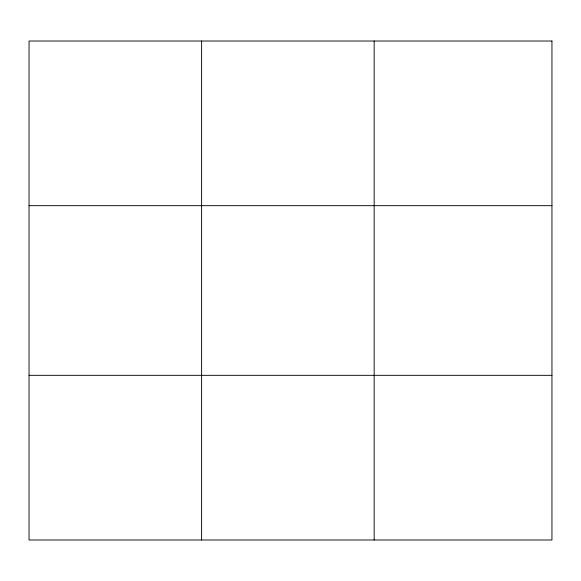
<?xml version="1.0" encoding="UTF-8"?>
<svg xmlns="http://www.w3.org/2000/svg" width="581" height="581" viewBox="0 0 581 581"><rect width="100%" height="100%" fill="white"/><g stroke="black" fill="none" stroke-linecap="round" stroke-linejoin="round"><path stroke-width="0.87" d="M201.607 539.989L201.607 41.011M374.164 539.989L374.164 41.011M29.05 205.674L551.95 205.674M29.05 375.326L551.95 375.326M551.95 41.011L551.95 539.989L29.05 539.989L29.05 41.011L551.95 41.011"/></g></svg>
